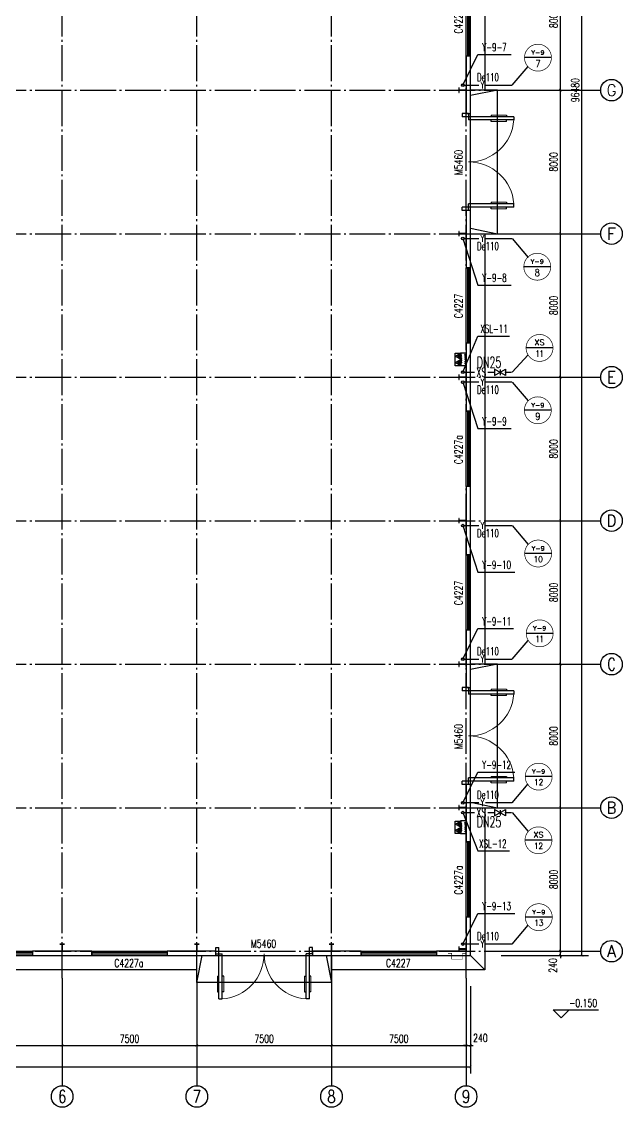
# Model space of a CAD drawing. Header units: millimetres. Extents: x 418304 to 847498, y 48187 to 111456.
# Drawn here: x 421322.1 to 421355.5, y 54460.4 to 54521 of the extents above; entities that cross this region are included whole.
import ezdxf
from ezdxf.enums import TextEntityAlignment as Align

# ---------------------------------------------------------------- set-up
doc = ezdxf.new("R2010")
doc.units = ezdxf.units.MM
doc.header["$LTSCALE"] = 1000
doc.linetypes.add('DOTE', pattern=[2.42, 2, -0.2, 0.02, -0.2])
for name, color, linetype in [('AXIS', 3, 'Continuous'), ('AXIS_TEXT', 7, 'Continuous'), ('COLUMN', 2, 'Continuous'), ('DIM_ELEV', 3, 'Continuous'), ('DIM_消防', 3, 'Continuous'), ('DIM_雨水', 3, 'Continuous'), ('DOTE', 8, 'DOTE'), ('EQUIP_消防', 7, 'Continuous'), ('PIPE-消防', 1, 'Continuous'), ('PIPE-雨水', 4, 'Continuous'), ('PUB_TEXT', 7, 'Continuous'), ('TEXT_消防', 7, 'Continuous'), ('TEXT_雨水', 7, 'Continuous'), ('TWT_TEXT', 7, 'Continuous'), ('VALVE_消防', 7, 'Continuous'), ('VPIPE-消防', 1, 'Continuous'), ('VPIPE-雨水', 4, 'Continuous'), ('WALL-PARAPET', 6, 'Continuous'), ('WINDOW', 4, 'Continuous'), ('WINDOW_TEXT', 7, 'Continuous')]:
    doc.layers.add(name, color=color, linetype=linetype)
doc.styles.add('_TCH_AXIS', font='COMPLEX', dxfattribs={"bigfont": 'GBCBIG'})
doc.styles.add('_TCH_DIM', font='SIMPLEX', dxfattribs={"bigfont": 'GBCBIG'})
doc.styles.add('_TCH_DIM_T3', font='SIMPLEX', dxfattribs={"width": 0.705882, "bigfont": 'GBCBIG'})
doc.styles.add('_TCH_WINDOW', font='SIMPLEX', dxfattribs={"height": 3.5, "bigfont": 'GBCBIG'})
doc.styles.add('_TWT_CIRCLE', font='COMPLEX', dxfattribs={"width": 1.1, "height": 3, "bigfont": 'HZTXT'})
doc.styles.add('_TWT_PIPEDN', font='SIMPLEX', dxfattribs={"width": 0.8, "height": 3, "bigfont": 'HZTXT'})
doc.styles.add('_TWT_PIPETEXT', font='SIMPLEX', dxfattribs={"width": 0.8, "height": 3.5, "bigfont": 'HZTXT'})
doc.styles.add('_TWT_SERIAL', font='COMPLEX', dxfattribs={"width": 0.8, "height": 3, "bigfont": 'HZTXT'})
doc.styles.add('COMPLEX', font='COMPLEX')
doc.dimstyles.new('_TCH_ARCH&&150', dxfattribs={"dimtxt": 446.25, "dimasz": 150, "dimexe": 375, "dimexo": 450, "dimgap": 150, "dimtad": 1, "dimdec": 0, "dimzin": 0, "dimdsep": 46, "dimtxsty": '_TCH_DIM_T3', "dimblk": 'ARCHTICK', "dimcen": 0.09, "dimclrt": 7, "dimazin": 2, "dimtfac": 1, "dimtdec": 0, "dimtix": 1, "dimtmove": 2, "dimatfit": 3, "dimfxl": 0, "dimtolj": 1, "dimtzin": 0, "dimarcsym": 0})

# ---------------------------------------------------------------- blocks, each defined once
blk = doc.blocks.new('A$C797E1D2B')
at = {"layer": 'COLUMN'}
h = blk.add_hatch(color=256, dxfattribs=at)
h.paths.add_polyline_path([(125, 400), (250, 400), (250, 388), (130, 388), (130, 200), (125, 200)])
h.paths.add_polyline_path([(0, 400), (125, 400), (125, 200), (120, 200), (120, 388), (0, 388)])
h.paths.add_polyline_path([(0, 12), (120, 12), (120, 200), (125, 200), (125, 0), (0, 0)])
h.paths.add_polyline_path([(125, 200), (130, 200), (130, 12), (250, 12), (250, 0), (125, 0)])
blk.add_lwpolyline([(250, 0), (250, 12), (130, 12), (130, 388), (250, 388), (250, 400), (0, 400), (0, 388), (120, 388), (120, 12), (0, 12), (0, 0)], close=True, dxfattribs=at)
blk = doc.blocks.new('消防软管卷盘')
blk.add_lwpolyline([(4963954, 151899), (4963954, 150312), (4964641, 150312), (4964641, 151899)], close=True)
for points, const_width in [([(4964134, 151704), (4964482, 151704)], 1), ([(4964134, 151566), (4964482, 151566)], 1), ([(4964134, 151428), (4964482, 151428)], 1), ([(4964134, 151290), (4964482, 151290)], 1), ([(4964134, 151152), (4964482, 151152)], 1), ([(4964134, 151014), (4964482, 151014)], 0.1), ([(4964134, 150876), (4964482, 150876)], 1), ([(4964134, 150738), (4964482, 150738)], 1), ([(4964150, 150600), (4964499, 150600)], 1), ([(4964150, 150462), (4964499, 150462)], 1)]:
    blk.add_lwpolyline(points, dxfattribs=dict(const_width=const_width))
for centre, start, end in [((4964134, 151636), 90, 270), ((4964134, 151360), 90, 270), ((4964134, 151084), 90, 270), ((4964482, 151498), 270, 90), ((4964482, 151222), 270, 90), ((4964482, 150946), 270, 90), ((4964134, 150808), 90, 270), ((4964150, 150532), 90, 270), ((4964499, 150670), 270, 90)]:
    blk.add_arc(centre, 69, start, end)
blk = doc.blocks.new('$TwtSys$00000546')
h = blk.add_hatch()
h.set_pattern_fill('ANSI31', color=256, scale=200, style=0)
h.set_pattern_definition([(45, (-38543.802, -6670.83), (-17.67767, 17.67767), [])])
h.paths.add_polyline_path([(-65, 174), (65, 174), (65, 44), (-65, 44)])
for points in [[(0, 344), (-198, 0), (198, 0)], [(-65, 174), (65, 174), (65, 44), (-65, 44)]]:
    blk.add_lwpolyline(points, close=True)
blk = doc.blocks.new('92623')
blk.add_lwpolyline([(8910066, 83014), (8909273, 83014), (8909273, 82670), (8910066, 82670)], close=True)
at = {"xscale": -0.5, "yscale": 0.5, "zscale": 0.5, "rotation": 89.99999999998747}
blk.add_blockref('消防软管卷盘', (8985223, 2565334), dxfattribs=at)
at = {"layer": 'EQUIP_消防', "color": 8, "rotation": 180}
for p in [(8909471, 83014), (8909868, 83014)]:
    blk.add_blockref('$TwtSys$00000546', p, dxfattribs=at)
blk = doc.blocks.new('_AXISO')
blk.add_circle((0, 0), 0.5)
at = {"layer": 'AXIS_TEXT', "style": 'COMPLEX', "width": 1.041667}
blk.add_attdef('A', text='', height=0.56, dxfattribs=at).set_placement((-0.25, -0.28), (0.25, -0.28), align=Align.FIT)
blk = doc.blocks.new('_ArchTick')
at = {"color": 0, "linetype": 'ByBlock', "const_width": 0.15}
blk.add_lwpolyline([(-0.5, -0.5), (0.5, 0.5)], dxfattribs=at)
blk = doc.blocks.new('*D351')
at = {"layer": 'AXIS', "color": 0, "lineweight": -2}
for p, q in [((561863, 151345), (566738, 151345)), ((566363, 54865), (566363, 151345)), ((561863, 54865), (566738, 54865))]:
    blk.add_line(p, q, dxfattribs=at)
at = {"layer": 'Defpoints', "color": 0}
for p in [(561413, 151345), (566363, 151345), (561413, 54865)]:
    blk.add_point(p, dxfattribs=at)
at = {"layer": 'AXIS', "color": 0, "lineweight": -2, "xscale": 150, "yscale": 150, "zscale": 150}
for p, rotation in [((566363, 151345), 90), ((566363, 54865), 270)]:
    blk.add_blockref('_ArchTick', p, dxfattribs=dict(at, rotation=rotation))
at = {"layer": 'AXIS', "color": 7, "insert": (565990, 103105), "char_height": 446.2, "attachment_point": 5, "rotation": 90, "style": '_TCH_DIM_T3'}
blk.add_mtext('\\A1;96480', dxfattribs=at)
blk = doc.blocks.new('*D352')
at = {"layer": 'AXIS', "color": 0, "lineweight": -2}
for p, q in [((561863, 55105), (565538, 55105)), ((565163, 55105), (565163, 55255)), ((565163, 54865), (565163, 55105)), ((561863, 54865), (565538, 54865)), ((565163, 54865), (565163, 54715))]:
    blk.add_line(p, q, dxfattribs=at)
at = {"layer": 'Defpoints', "color": 0}
for p in [(561413, 55105), (565163, 55105), (561413, 54865)]:
    blk.add_point(p, dxfattribs=at)
at = {"layer": 'AXIS', "color": 0, "lineweight": -2, "xscale": 150, "yscale": 150, "zscale": 150}
for p, rotation in [((565163, 55105), 270), ((565163, 54865), 90)]:
    blk.add_blockref('_ArchTick', p, dxfattribs=dict(at, rotation=rotation))
at = {"layer": 'AXIS', "color": 7, "insert": (564750, 54310), "char_height": 446.2, "attachment_point": 5, "rotation": 90, "style": '_TCH_DIM_T3'}
blk.add_mtext('\\A1;240', dxfattribs=at)
blk = doc.blocks.new('*D353')
at = {"layer": 'AXIS', "color": 0, "lineweight": -2}
for p, q in [((561863, 63105), (565538, 63105)), ((565163, 55105), (565163, 63105)), ((561863, 55105), (565538, 55105))]:
    blk.add_line(p, q, dxfattribs=at)
at = {"layer": 'Defpoints', "color": 0}
for p in [(561413, 63105), (565163, 63105), (561413, 55105)]:
    blk.add_point(p, dxfattribs=at)
at = {"layer": 'AXIS', "color": 0, "lineweight": -2, "xscale": 150, "yscale": 150, "zscale": 150}
for p, rotation in [((565163, 63105), 90), ((565163, 55105), 270)]:
    blk.add_blockref('_ArchTick', p, dxfattribs=dict(at, rotation=rotation))
at = {"layer": 'AXIS', "color": 7, "insert": (564790, 59105), "char_height": 446.2, "attachment_point": 5, "rotation": 90, "style": '_TCH_DIM_T3'}
blk.add_mtext('\\A1;8000', dxfattribs=at)
blk = doc.blocks.new('*D354')
at = {"layer": 'AXIS', "color": 0, "lineweight": -2}
for p, q in [((561863, 71105), (565538, 71105)), ((565163, 63105), (565163, 71105)), ((561863, 63105), (565538, 63105))]:
    blk.add_line(p, q, dxfattribs=at)
at = {"layer": 'Defpoints', "color": 0}
for p in [(561413, 71105), (565163, 71105), (561413, 63105)]:
    blk.add_point(p, dxfattribs=at)
at = {"layer": 'AXIS', "color": 0, "lineweight": -2, "xscale": 150, "yscale": 150, "zscale": 150}
for p, rotation in [((565163, 71105), 90), ((565163, 63105), 270)]:
    blk.add_blockref('_ArchTick', p, dxfattribs=dict(at, rotation=rotation))
at = {"layer": 'AXIS', "color": 7, "insert": (564790, 67105), "char_height": 446.2, "attachment_point": 5, "rotation": 90, "style": '_TCH_DIM_T3'}
blk.add_mtext('\\A1;8000', dxfattribs=at)
blk = doc.blocks.new('*D355')
at = {"layer": 'AXIS', "color": 0, "lineweight": -2}
for p, q in [((561863, 79105), (565538, 79105)), ((565163, 71105), (565163, 79105)), ((561863, 71105), (565538, 71105))]:
    blk.add_line(p, q, dxfattribs=at)
at = {"layer": 'Defpoints', "color": 0}
for p in [(561413, 79105), (565163, 79105), (561413, 71105)]:
    blk.add_point(p, dxfattribs=at)
at = {"layer": 'AXIS', "color": 0, "lineweight": -2, "xscale": 150, "yscale": 150, "zscale": 150}
for p, rotation in [((565163, 79105), 90), ((565163, 71105), 270)]:
    blk.add_blockref('_ArchTick', p, dxfattribs=dict(at, rotation=rotation))
at = {"layer": 'AXIS', "color": 7, "insert": (564790, 75105), "char_height": 446.2, "attachment_point": 5, "rotation": 90, "style": '_TCH_DIM_T3'}
blk.add_mtext('\\A1;8000', dxfattribs=at)
blk = doc.blocks.new('*D356')
at = {"layer": 'AXIS', "color": 0, "lineweight": -2}
for p, q in [((561863, 87105), (565538, 87105)), ((565163, 79105), (565163, 87105)), ((561863, 79105), (565538, 79105))]:
    blk.add_line(p, q, dxfattribs=at)
at = {"layer": 'Defpoints', "color": 0}
for p in [(561413, 87105), (565163, 87105), (561413, 79105)]:
    blk.add_point(p, dxfattribs=at)
at = {"layer": 'AXIS', "color": 0, "lineweight": -2, "xscale": 150, "yscale": 150, "zscale": 150}
for p, rotation in [((565163, 87105), 90), ((565163, 79105), 270)]:
    blk.add_blockref('_ArchTick', p, dxfattribs=dict(at, rotation=rotation))
at = {"layer": 'AXIS', "color": 7, "insert": (564790, 83105), "char_height": 446.2, "attachment_point": 5, "rotation": 90, "style": '_TCH_DIM_T3'}
blk.add_mtext('\\A1;8000', dxfattribs=at)
blk = doc.blocks.new('*D357')
at = {"layer": 'AXIS', "color": 0, "lineweight": -2}
for p, q in [((561863, 95105), (565538, 95105)), ((565163, 87105), (565163, 95105)), ((561863, 87105), (565538, 87105))]:
    blk.add_line(p, q, dxfattribs=at)
at = {"layer": 'Defpoints', "color": 0}
for p in [(561413, 95105), (565163, 95105), (561413, 87105)]:
    blk.add_point(p, dxfattribs=at)
at = {"layer": 'AXIS', "color": 0, "lineweight": -2, "xscale": 150, "yscale": 150, "zscale": 150}
for p, rotation in [((565163, 95105), 90), ((565163, 87105), 270)]:
    blk.add_blockref('_ArchTick', p, dxfattribs=dict(at, rotation=rotation))
at = {"layer": 'AXIS', "color": 7, "insert": (564790, 91105), "char_height": 446.2, "attachment_point": 5, "rotation": 90, "style": '_TCH_DIM_T3'}
blk.add_mtext('\\A1;8000', dxfattribs=at)
blk = doc.blocks.new('*D358')
at = {"layer": 'AXIS', "color": 0, "lineweight": -2}
for p, q in [((561863, 103105), (565538, 103105)), ((565163, 95105), (565163, 103105)), ((561863, 95105), (565538, 95105))]:
    blk.add_line(p, q, dxfattribs=at)
at = {"layer": 'Defpoints', "color": 0}
for p in [(561413, 103105), (565163, 103105), (561413, 95105)]:
    blk.add_point(p, dxfattribs=at)
at = {"layer": 'AXIS', "color": 0, "lineweight": -2, "xscale": 150, "yscale": 150, "zscale": 150}
for p, rotation in [((565163, 103105), 90), ((565163, 95105), 270)]:
    blk.add_blockref('_ArchTick', p, dxfattribs=dict(at, rotation=rotation))
at = {"layer": 'AXIS', "color": 7, "insert": (564790, 99105), "char_height": 446.2, "attachment_point": 5, "rotation": 90, "style": '_TCH_DIM_T3'}
blk.add_mtext('\\A1;8000', dxfattribs=at)
blk = doc.blocks.new('*D359')
at = {"layer": 'AXIS', "color": 0, "lineweight": -2}
for p, q in [((561863, 111105), (565538, 111105)), ((565163, 103105), (565163, 111105)), ((561863, 103105), (565538, 103105))]:
    blk.add_line(p, q, dxfattribs=at)
at = {"layer": 'Defpoints', "color": 0}
for p in [(561413, 111105), (565163, 111105), (561413, 103105)]:
    blk.add_point(p, dxfattribs=at)
at = {"layer": 'AXIS', "color": 0, "lineweight": -2, "xscale": 150, "yscale": 150, "zscale": 150}
for p, rotation in [((565163, 111105), 90), ((565163, 103105), 270)]:
    blk.add_blockref('_ArchTick', p, dxfattribs=dict(at, rotation=rotation))
at = {"layer": 'AXIS', "color": 7, "insert": (564790, 107105), "char_height": 446.2, "attachment_point": 5, "rotation": 90, "style": '_TCH_DIM_T3'}
blk.add_mtext('\\A1;8000', dxfattribs=at)
blk = doc.blocks.new('$DorLib2D$00000011')
for p, q in [((-0.467, 0.471), (-0.467, -0.062)), ((-0.467, 0.471), (-0.433, 0.471)), ((-0.433, 0.471), (-0.433, 0.004)), ((0.433, 0.471), (0.433, 0.004)), ((0.467, 0.471), (0.433, 0.471)), ((0.467, 0.471), (0.467, -0.062)), ((-0.483, 0.396), (-0.467, 0.396)), ((-0.417, 0.396), (-0.433, 0.396)), ((0.417, 0.396), (0.433, 0.396)), ((0.483, 0.396), (0.467, 0.396)), ((-0.483, 0.235), (-0.467, 0.235)), ((-0.417, 0.235), (-0.433, 0.235)), ((0.417, 0.235), (0.433, 0.235)), ((0.483, 0.235), (0.467, 0.235)), ((-0.5, 0.004), (-0.433, 0.004)), ((-0.5, 0.004), (-0.5, -0.062)), ((0.5, 0.004), (0.433, 0.004)), ((0.5, 0.004), (0.5, -0.062)), ((-0.5, -0.062), (-0.467, -0.062)), ((0.5, -0.062), (0.467, -0.062))]:
    blk.add_line(p, q)
at = {"lineweight": 13}
for p, q in [((-0.483, 0.396), (-0.483, 0.235)), ((-0.417, 0.396), (-0.417, 0.235)), ((0.417, 0.396), (0.417, 0.235)), ((0.483, 0.396), (0.483, 0.235))]:
    blk.add_line(p, q, dxfattribs=at)
for centre, start, end in [((-0.467, 0.004), 0, 85.904), ((0.467, 0.004), 94.096, 180)]:
    blk.add_arc(centre, 0.467, start, end, dxfattribs=at)
blk = doc.blocks.new('$TCHSYS$WIN2D')
for p, q in [((-0.5, 0.5), (0.5, 0.5)), ((-0.5, 0.5), (-0.5, -0.5)), ((0.5, 0.5), (0.5, -0.5)), ((0.5, 0.167), (-0.5, 0.167)), ((0.5, -0.167), (-0.5, -0.167)), ((-0.5, -0.5), (0.5, -0.5))]:
    blk.add_line(p, q)
blk = doc.blocks.new('*D366')
at = {"layer": 'AXIS', "color": 0, "lineweight": -2}
for p, q in [((499673, 53155), (499673, 48280)), ((560153, 53155), (560153, 48280)), ((499673, 48655), (560153, 48655))]:
    blk.add_line(p, q, dxfattribs=at)
at = {"layer": 'Defpoints', "color": 0}
for p in [(499673, 53605), (560153, 53605), (560153, 48655)]:
    blk.add_point(p, dxfattribs=at)
at = {"layer": 'AXIS', "color": 0, "lineweight": -2, "xscale": 150, "yscale": 150, "zscale": 150, "rotation": 180}
blk.add_blockref('_ArchTick', (499673, 48655), dxfattribs=at)
at = {"layer": 'AXIS', "color": 0, "lineweight": -2, "xscale": 150, "yscale": 150, "zscale": 150}
blk.add_blockref('_ArchTick', (560153, 48655), dxfattribs=at)
at = {"layer": 'AXIS', "color": 7, "insert": (529913, 49028), "char_height": 446.2, "attachment_point": 5, "style": '_TCH_DIM_T3'}
blk.add_mtext('\\A1;60480', dxfattribs=at)
blk = doc.blocks.new('*D372')
at = {"layer": 'AXIS', "color": 0, "lineweight": -2}
for p, q in [((529913, 53155), (529913, 49480)), ((537413, 53155), (537413, 49480)), ((529913, 49855), (537413, 49855))]:
    blk.add_line(p, q, dxfattribs=at)
at = {"layer": 'Defpoints', "color": 0}
for p in [(529913, 53605), (537413, 53605), (537413, 49855)]:
    blk.add_point(p, dxfattribs=at)
at = {"layer": 'AXIS', "color": 0, "lineweight": -2, "xscale": 150, "yscale": 150, "zscale": 150, "rotation": 180}
blk.add_blockref('_ArchTick', (529913, 49855), dxfattribs=at)
at = {"layer": 'AXIS', "color": 0, "lineweight": -2, "xscale": 150, "yscale": 150, "zscale": 150}
blk.add_blockref('_ArchTick', (537413, 49855), dxfattribs=at)
at = {"layer": 'AXIS', "color": 7, "insert": (533663, 50228), "char_height": 446.2, "attachment_point": 5, "style": '_TCH_DIM_T3'}
blk.add_mtext('\\A1;7500', dxfattribs=at)
blk = doc.blocks.new('*D373')
at = {"layer": 'AXIS', "color": 0, "lineweight": -2}
for p, q in [((537413, 53155), (537413, 49480)), ((544913, 53155), (544913, 49480)), ((537413, 49855), (544913, 49855))]:
    blk.add_line(p, q, dxfattribs=at)
at = {"layer": 'Defpoints', "color": 0}
for p in [(537413, 53605), (544913, 53605), (544913, 49855)]:
    blk.add_point(p, dxfattribs=at)
at = {"layer": 'AXIS', "color": 0, "lineweight": -2, "xscale": 150, "yscale": 150, "zscale": 150, "rotation": 180}
blk.add_blockref('_ArchTick', (537413, 49855), dxfattribs=at)
at = {"layer": 'AXIS', "color": 0, "lineweight": -2, "xscale": 150, "yscale": 150, "zscale": 150}
blk.add_blockref('_ArchTick', (544913, 49855), dxfattribs=at)
at = {"layer": 'AXIS', "color": 7, "insert": (541163, 50228), "char_height": 446.2, "attachment_point": 5, "style": '_TCH_DIM_T3'}
blk.add_mtext('\\A1;7500', dxfattribs=at)
blk = doc.blocks.new('*D374')
at = {"layer": 'AXIS', "color": 0, "lineweight": -2}
for p, q in [((544913, 53155), (544913, 49480)), ((552413, 53155), (552413, 49480)), ((544913, 49855), (552413, 49855))]:
    blk.add_line(p, q, dxfattribs=at)
at = {"layer": 'Defpoints', "color": 0}
for p in [(544913, 53605), (552413, 53605), (552413, 49855)]:
    blk.add_point(p, dxfattribs=at)
at = {"layer": 'AXIS', "color": 0, "lineweight": -2, "xscale": 150, "yscale": 150, "zscale": 150, "rotation": 180}
blk.add_blockref('_ArchTick', (544913, 49855), dxfattribs=at)
at = {"layer": 'AXIS', "color": 0, "lineweight": -2, "xscale": 150, "yscale": 150, "zscale": 150}
blk.add_blockref('_ArchTick', (552413, 49855), dxfattribs=at)
at = {"layer": 'AXIS', "color": 7, "insert": (548663, 50228), "char_height": 446.2, "attachment_point": 5, "style": '_TCH_DIM_T3'}
blk.add_mtext('\\A1;7500', dxfattribs=at)
blk = doc.blocks.new('*D375')
at = {"layer": 'AXIS', "color": 0, "lineweight": -2}
for p, q in [((552413, 53155), (552413, 49480)), ((559913, 53155), (559913, 49480)), ((552413, 49855), (559913, 49855))]:
    blk.add_line(p, q, dxfattribs=at)
at = {"layer": 'Defpoints', "color": 0}
for p in [(552413, 53605), (559913, 53605), (559913, 49855)]:
    blk.add_point(p, dxfattribs=at)
at = {"layer": 'AXIS', "color": 0, "lineweight": -2, "xscale": 150, "yscale": 150, "zscale": 150, "rotation": 180}
blk.add_blockref('_ArchTick', (552413, 49855), dxfattribs=at)
at = {"layer": 'AXIS', "color": 0, "lineweight": -2, "xscale": 150, "yscale": 150, "zscale": 150}
blk.add_blockref('_ArchTick', (559913, 49855), dxfattribs=at)
at = {"layer": 'AXIS', "color": 7, "insert": (556163, 50228), "char_height": 446.2, "attachment_point": 5, "style": '_TCH_DIM_T3'}
blk.add_mtext('\\A1;7500', dxfattribs=at)
blk = doc.blocks.new('*D376')
at = {"layer": 'AXIS', "color": 0, "lineweight": -2}
for p, q in [((559913, 53155), (559913, 49480)), ((560153, 53155), (560153, 49480)), ((559913, 49855), (559763, 49855)), ((559913, 49855), (560153, 49855)), ((560153, 49855), (560303, 49855))]:
    blk.add_line(p, q, dxfattribs=at)
at = {"layer": 'Defpoints', "color": 0}
for p in [(559913, 53605), (560153, 53605), (560153, 49855)]:
    blk.add_point(p, dxfattribs=at)
at = {"layer": 'AXIS', "color": 0, "lineweight": -2, "xscale": 150, "yscale": 150, "zscale": 150}
blk.add_blockref('_ArchTick', (559913, 49855), dxfattribs=at)
at = {"layer": 'AXIS', "color": 0, "lineweight": -2, "xscale": 150, "yscale": 150, "zscale": 150, "rotation": 180}
blk.add_blockref('_ArchTick', (560153, 49855), dxfattribs=at)
at = {"layer": 'AXIS', "color": 7, "insert": (560708, 50268), "char_height": 446.2, "attachment_point": 5, "style": '_TCH_DIM_T3'}
blk.add_mtext('\\A1;240', dxfattribs=at)
blk = doc.blocks.new('$VALVE$00000296')
for points in [[(-125, 72), (-125, -72), (125, 72), (125, -72), (-125, 72)], [(0, 60), (0, -64)]]:
    blk.add_lwpolyline(points)
for p in [(-125, 0), (125, 0)]:
    blk.add_point(p)
blk = doc.blocks.new('213255')
at = {"color": 8, "ltscale": 0.5}
for p, q in [((561652.9, 103105.3), (560152.9, 102805.3)), ((560152.9, 95405.3), (561652.9, 95105.3)), ((561652.9, 71105.3), (560152.9, 70805.3)), ((560152.9, 63405.3), (561652.9, 63105.3)), ((544912.9, 53365.3), (545212.9, 54865.3)), ((552112.9, 54865.3), (552412.9, 53365.3)), ((560952.9, 54065.3), (560152.9, 54865.3))]:
    blk.add_line(p, q, dxfattribs=at)
for points in [[(560952.9, 135105.3), (560952.9, 103105.3)], [(560152.9, 95105.3), (561652.9, 95105.3), (561652.9, 103105.3), (560152.9, 103105.3)], [(560952.9, 95105.3), (560952.9, 71105.3)], [(560152.9, 63105.3), (561652.9, 63105.3), (561652.9, 71105.3), (560152.9, 71105.3)], [(560952.9, 63105.3), (560952.9, 54065.3), (552412.9, 54065.3)], [(552412.9, 54865.3), (552412.9, 53365.3), (544912.9, 53365.3), (544912.9, 54865.3)], [(544912.9, 54065.3), (514912.9, 54065.3)]]:
    blk.add_lwpolyline(points, dxfattribs=at)
at = {"color": 8, "const_width": 30}
blk.add_lwpolyline([(559912.9, 54985.3), (559712.9, 54985.3), (559712.9, 54665.3), (559112.9, 54665.3), (559112.9, 54985.3), (558912.9, 54985.3)], dxfattribs=at)
at = {"layer": 'AXIS'}
for p, q in [((561412.9, 103105.3), (567412.9, 103105.3)), ((561412.9, 95105.3), (567412.9, 95105.3)), ((561412.9, 87105.3), (567412.9, 87105.3)), ((561412.9, 79105.3), (567412.9, 79105.3)), ((561412.9, 71105.3), (567412.9, 71105.3)), ((561412.9, 63105.3), (567412.9, 63105.3)), ((561412.9, 55105.3), (567412.9, 55105.3)), ((537412.9, 53605.3), (537412.9, 47605.3)), ((544912.9, 53605.3), (544912.9, 47605.3)), ((552412.9, 53605.3), (552412.9, 47605.3)), ((559912.9, 53605.3), (559912.9, 47605.3))]:
    blk.add_line(p, q, dxfattribs=at)
at = {"layer": 'DIM_ELEV'}
for p, q in [((565211.9, 51385.8), (564761.9, 51835.8)), ((564761.9, 51835.8), (567281.9, 51835.8)), ((565211.9, 51385.8), (565661.9, 51835.8))]:
    blk.add_line(p, q, dxfattribs=at)
at = {"layer": 'DIM_消防'}
for p, q in [((564665.1, 104917.7), (563165.1, 104917.7)), ((562469.9, 103380.1), (563361.4, 104428.5)), ((562469.9, 94830.1), (563361.4, 93781.7)), ((564626.8, 93262.1), (563126.8, 93262.1)), ((559729.6, 87380.5), (560567.5, 89398.2, 3000)), ((560567.5, 89398.2, 3000), (562326.6, 89398.2, 3000)), ((564754, 88736.4), (563254, 88736.4)), ((562469.9, 87380.5), (563361.4, 88345.2)), ((562469.9, 86830.1), (563361.4, 85781.7)), ((564658.8, 85260.6), (563158.8, 85260.6)), ((562469.9, 78830.1), (563361.4, 77781.7)), ((564675.6, 77275.5), (563175.6, 77275.5)), ((564763.7, 72824.8), (563263.7, 72824.8)), ((562469.9, 71380.1), (563361.4, 72428.5)), ((564705.8, 64838.5), (563205.8, 64838.5)), ((562469.9, 63380.1), (563361.4, 64428.5)), ((559729.6, 62830.5), (560567.5, 60695.8, 3000)), ((562469.9, 62830.5), (563361.4, 61782.1)), ((564694, 61289), (563194, 61289)), ((560567.5, 60695.8, 3000), (562326.6, 60695.8, 3000)), ((564711.5, 57001.6), (563211.5, 57001.6)), ((562469.9, 55505.1), (563361.4, 56553.5))]:
    blk.add_line(p, q, dxfattribs=at)
at = {"layer": 'DIM_消防', "const_width": 37.5}
for points in [[(564665.1, 104917.7, 1), (563165.1, 104917.7, 1)], [(564626.8, 93262.1, 1), (563126.8, 93262.1, 1)], [(564754, 88736.4, 1), (563254, 88736.4, 1)], [(564658.8, 85260.6, 1), (563158.8, 85260.6, 1)], [(564675.6, 77275.5, 1), (563175.6, 77275.5, 1)], [(564763.7, 72824.8, 1), (563263.7, 72824.8, 1)], [(564705.8, 64838.5, 1), (563205.8, 64838.5, 1)], [(564694, 61289, 1), (563194, 61289, 1)], [(564711.5, 57001.6, 1), (563211.5, 57001.6, 1)]]:
    blk.add_lwpolyline(points, format="xyb", close=True, dxfattribs=at)
at = {"layer": 'DIM_雨水'}
for p, q in [((559729.6, 103380.1), (560563.6, 105091.9)), ((560563.6, 105091.9), (562416.3, 105091.9)), ((559729.6, 94830.1), (560563.6, 92240.9)), ((560563.6, 92240.9), (562416.3, 92240.9)), ((559729.6, 86830.1), (560563.6, 84240.9)), ((560563.6, 84240.9), (562416.3, 84240.9)), ((559729.6, 78830.1), (560563.6, 76240.9)), ((560563.6, 76240.9), (562619.2, 76240.9)), ((559729.6, 71380.1), (560563.6, 73091.9)), ((560563.6, 73091.9), (562551.3, 73091.9)), ((559729.6, 63380.1), (560563.6, 65091.9)), ((560563.6, 65091.9), (562619.2, 65091.9)), ((559729.6, 55505.1), (560563.6, 57216.9)), ((560563.6, 57216.9), (562619.2, 57216.9))]:
    blk.add_line(p, q, dxfattribs=at)
at = {"layer": 'DOTE'}
for p, q in [((537412.9, 53605.3), (537412.9, 152605.3)), ((544912.9, 53605.3), (544912.9, 152605.3)), ((552412.9, 53605.3), (552412.9, 152605.3)), ((559912.9, 53605.3), (559912.9, 152605.3)), ((498412.9, 103105.3), (561412.9, 103105.3)), ((498412.9, 95105.3), (561412.9, 95105.3)), ((498412.9, 87105.3), (561412.9, 87105.3)), ((498412.9, 79105.3), (561412.9, 79105.3)), ((498412.9, 71105.3), (561412.9, 71105.3)), ((498412.9, 63105.3), (561412.9, 63105.3)), ((498412.9, 55105.3), (561412.9, 55105.3))]:
    blk.add_line(p, q, dxfattribs=at)
at = {"layer": 'PIPE-消防', "linetype": 'Continuous', "const_width": 70}
for points in [[(559829.6, 87380.5), (560388.6, 87380.5)], [(561106.7, 87380.5), (561501.5, 87380.5)], [(562101.5, 87380.5), (562453.2, 87380.5)], [(559829.6, 62830.5), (560388.6, 62830.5)], [(561106.7, 62830.5), (561501.5, 62830.5)], [(562101.5, 62830.5), (562453.2, 62830.5)]]:
    blk.add_lwpolyline(points, dxfattribs=at)
at = {"layer": 'PIPE-雨水', "linetype": 'Continuous', "ltscale": 0.75, "const_width": 75}
for points in [[(559829.6, 103380.1), (560623.2, 103380.1)], [(560990.3, 103380.1), (562469.9, 103380.1)], [(559829.6, 94830.1), (560623.2, 94830.1)], [(560990.3, 94830.1), (562469.9, 94830.1)], [(559829.6, 86830.1), (560623.2, 86830.1)], [(560990.3, 86830.1), (562469.9, 86830.1)], [(559829.6, 78830.1), (560623.2, 78830.1)], [(560990.3, 78830.1), (562469.9, 78830.1)], [(559829.6, 71380.1), (560623.2, 71380.1)], [(560990.3, 71380.1), (562469.9, 71380.1)], [(559829.6, 63380.1), (560623.2, 63380.1)], [(560990.3, 63380.1), (562469.9, 63380.1)], [(559829.6, 55505.1), (560623.2, 55505.1)], [(560990.3, 55505.1), (562469.9, 55505.1)]]:
    blk.add_lwpolyline(points, dxfattribs=at)
at = {"layer": 'VPIPE-消防', "linetype": 'Continuous'}
for centre in [(559729.6, 87380.5), (559729.6, 62830.5)]:
    blk.add_circle(centre, 75, dxfattribs=at)
at = {"layer": 'VPIPE-雨水', "linetype": 'Continuous'}
for centre in [(559729.6, 103380.1), (559729.6, 94830.1), (559729.6, 86830.1), (559729.6, 78830.1), (559729.6, 71380.1), (559729.6, 63380.1), (559729.6, 55505.1)]:
    blk.add_circle(centre, 75, dxfattribs=at)
at = {"layer": 'WALL-PARAPET'}
for p, q in [((560152.9, 105005.3), (559912.9, 105005.3)), ((559912.9, 105005.3), (559912.9, 101805.3)), ((560152.9, 101805.3), (560152.9, 105005.3)), ((559912.9, 101805.3), (560152.9, 101805.3)), ((560152.9, 96405.3), (559912.9, 96405.3)), ((559912.9, 96405.3), (559912.9, 93205.3)), ((560152.9, 93205.3), (560152.9, 96405.3)), ((559912.9, 93205.3), (560152.9, 93205.3)), ((560152.9, 89005.3), (559912.9, 89005.3)), ((559912.9, 89005.3), (559912.9, 85205.3)), ((560152.9, 85205.3), (560152.9, 89005.3)), ((559912.9, 85205.3), (560152.9, 85205.3)), ((560152.9, 81005.3), (559912.9, 81005.3)), ((559912.9, 81005.3), (559912.9, 77205.3)), ((560152.9, 77205.3), (560152.9, 81005.3)), ((559912.9, 77205.3), (560152.9, 77205.3)), ((560152.9, 73005.3), (559912.9, 73005.3)), ((559912.9, 73005.3), (559912.9, 69805.3)), ((560152.9, 69805.3), (560152.9, 73005.3)), ((559912.9, 69805.3), (560152.9, 69805.3)), ((560152.9, 64405.3), (559912.9, 64405.3)), ((559912.9, 64405.3), (559912.9, 61205.3)), ((560152.9, 61205.3), (560152.9, 64405.3)), ((559912.9, 61205.3), (560152.9, 61205.3)), ((560152.9, 57005.3), (559912.9, 57005.3)), ((559912.9, 57005.3), (559912.9, 55105.3)), ((560152.9, 54865.3), (560152.9, 57005.3)), ((539062.9, 55105.3), (535762.9, 55105.3)), ((535762.9, 55105.3), (535762.9, 54865.3)), ((539062.9, 54865.3), (539062.9, 55105.3)), ((545962.9, 55105.3), (543262.9, 55105.3)), ((543262.9, 55105.3), (543262.9, 54865.3)), ((545962.9, 54865.3), (545962.9, 55105.3)), ((554062.9, 55105.3), (551362.9, 55105.3)), ((551362.9, 55105.3), (551362.9, 54865.3)), ((554062.9, 54865.3), (554062.9, 55105.3)), ((559912.9, 55105.3), (558262.9, 55105.3)), ((558262.9, 55105.3), (558262.9, 54865.3)), ((535762.9, 54865.3), (539062.9, 54865.3)), ((543262.9, 54865.3), (545962.9, 54865.3)), ((551362.9, 54865.3), (554062.9, 54865.3)), ((558262.9, 54865.3), (560152.9, 54865.3))]:
    blk.add_line(p, q, dxfattribs=at)
at = {"layer": 'WINDOW'}
for p, q in [((560152.9, 96405.3), (560152.9, 101805.3)), ((560152.9, 64405.3), (560152.9, 69805.3)), ((545962.9, 54865.3), (551362.9, 54865.3))]:
    blk.add_line(p, q, dxfattribs=at)
for p, rotation in [((559512.9, 103230.3), 270), ((559512.9, 95230.3), 270), ((559512.9, 87230.3), 270), ((559512.9, 79230.3), 270), ((559512.9, 71230.3), 270), ((559512.9, 63230.3), 270), ((537537.9, 55505.3), 180), ((545037.9, 55505.3), 180), ((552537.9, 55505.3), 180), ((559512.9, 55355.3), 270)]:
    blk.add_blockref('A$C797E1D2B', p, dxfattribs=dict(rotation=rotation))
at = {"xscale": -0.882, "yscale": 0.882, "zscale": 0.882, "rotation": 270}
for p in [(486391.9, -7770231.6), (486391.9, -7796314)]:
    blk.add_blockref('92623', p, dxfattribs=at)
at = {"layer": 'AXIS'}
ref = blk.add_blockref('_AXISO', (568012.9, 103105.3), dxfattribs=dict(at, xscale=1200, yscale=1200, zscale=1200))
ref.add_attrib('A', 'G', dxfattribs={"layer": 'AXIS_TEXT', "height": 637.8, "style": '_TCH_AXIS'}).set_placement((567739.6, 102786.4), (568286.2, 102786.4), align=Align.FIT)
ref = blk.add_blockref('_AXISO', (568012.9, 95105.3), dxfattribs=dict(at, xscale=1200, yscale=1200, zscale=1200))
ref.add_attrib('A', 'F', dxfattribs={"layer": 'AXIS_TEXT', "height": 668.2, "style": '_TCH_AXIS'}).set_placement((567758.4, 94771.2), (568267.4, 94771.2), align=Align.FIT)
ref = blk.add_blockref('_AXISO', (568012.9, 87105.3), dxfattribs=dict(at, xscale=1200, yscale=1200, zscale=1200))
ref.add_attrib('A', 'E', dxfattribs={"layer": 'AXIS_TEXT', "height": 668.2, "style": '_TCH_AXIS'}).set_placement((567758.4, 86771.2), (568267.4, 86771.2), align=Align.FIT)
ref = blk.add_blockref('_AXISO', (568012.9, 79105.3), dxfattribs=dict(at, xscale=1200, yscale=1200, zscale=1200))
ref.add_attrib('A', 'D', dxfattribs={"layer": 'AXIS_TEXT', "height": 652.9, "style": '_TCH_AXIS'}).set_placement((567748.6, 78778.9), (568277.2, 78778.9), align=Align.FIT)
ref = blk.add_blockref('_AXISO', (568012.9, 71105.3), dxfattribs=dict(at, xscale=1200, yscale=1200, zscale=1200))
ref.add_attrib('A', 'C', dxfattribs={"layer": 'AXIS_TEXT', "height": 683.5, "style": '_TCH_AXIS'}).set_placement((567768.8, 70763.5), (568257, 70763.5), align=Align.FIT)
ref = blk.add_blockref('_AXISO', (568012.9, 63105.3), dxfattribs=dict(at, xscale=1200, yscale=1200, zscale=1200))
ref.add_attrib('A', 'B', dxfattribs={"layer": 'AXIS_TEXT', "height": 652.9, "style": '_TCH_AXIS'}).set_placement((567748.6, 62778.9), (568277.2, 62778.9), align=Align.FIT)
ref = blk.add_blockref('_AXISO', (568012.9, 55105.3), dxfattribs=dict(at, xscale=1200, yscale=1200, zscale=1200))
ref.add_attrib('A', 'A', dxfattribs={"layer": 'AXIS_TEXT', "height": 668.2, "style": '_TCH_AXIS', "width": 0.888889}).set_placement((567758.4, 54771.2), (568267.4, 54771.2), align=Align.FIT)
ref = blk.add_blockref('_AXISO', (537412.9, 47005.3), dxfattribs=dict(at, xscale=1200, yscale=1200, zscale=1200))
ref.add_attrib('A', '6', dxfattribs={"layer": 'AXIS_TEXT', "height": 698.9, "style": '_TCH_AXIS'}).set_placement((537179.9, 46655.8), (537645.9, 46655.8), align=Align.FIT)
ref = blk.add_blockref('_AXISO', (544912.9, 47005.3), dxfattribs=dict(at, xscale=1200, yscale=1200, zscale=1200))
ref.add_attrib('A', '7', dxfattribs={"layer": 'AXIS_TEXT', "height": 698.9, "style": '_TCH_AXIS'}).set_placement((544679.9, 46655.8), (545145.9, 46655.8), align=Align.FIT)
ref = blk.add_blockref('_AXISO', (552412.9, 47005.3), dxfattribs=dict(at, xscale=1200, yscale=1200, zscale=1200))
ref.add_attrib('A', '8', dxfattribs={"layer": 'AXIS_TEXT', "height": 698.9, "style": '_TCH_AXIS'}).set_placement((552179.9, 46655.8), (552645.9, 46655.8), align=Align.FIT)
ref = blk.add_blockref('_AXISO', (559912.9, 47005.3), dxfattribs=dict(at, xscale=1200, yscale=1200, zscale=1200))
ref.add_attrib('A', '9', dxfattribs={"layer": 'AXIS_TEXT', "height": 698.9, "style": '_TCH_AXIS'}).set_placement((559679.9, 46655.8), (560145.9, 46655.8), align=Align.FIT)
at = {"layer": 'VALVE_消防', "xscale": -2.4, "yscale": 2.4, "zscale": 2.4}
for p in [(561801.5, 87380.5), (561801.5, 62830.5)]:
    blk.add_blockref('$VALVE$00000296', p, dxfattribs=at)
at = {"layer": 'WINDOW'}
ref = blk.add_blockref('$TCHSYS$WIN2D', (560032.9, 107105.3), dxfattribs=dict(at, xscale=4200, yscale=-240, zscale=4200, rotation=90))
ref.add_attrib('A', 'C4227a', (559716.2, 106257.8), dxfattribs={"layer": 'WINDOW_TEXT', "height": 446.25, "rotation": 90, "style": '_TCH_WINDOW', "width": 0.705882})
ref = blk.add_blockref('$DorLib2D$00000011', (560032.9, 99105.3), dxfattribs=dict(at, xscale=-5400, yscale=-5400, zscale=-5400, rotation=90))
ref.add_attrib('A', 'M5460', (559716.2, 98370.3), dxfattribs={"layer": 'WINDOW_TEXT', "height": 446.25, "rotation": 90, "style": '_TCH_WINDOW', "width": 0.705882})
ref = blk.add_blockref('$TCHSYS$WIN2D', (560032.9, 91105.3), dxfattribs=dict(at, xscale=4200, yscale=-240, zscale=4200, rotation=90))
ref.add_attrib('A', 'C4227', (559716.2, 90392.8), dxfattribs={"layer": 'WINDOW_TEXT', "height": 446.25, "rotation": 90, "style": '_TCH_WINDOW', "width": 0.705882})
ref = blk.add_blockref('$TCHSYS$WIN2D', (560032.9, 83105.3), dxfattribs=dict(at, xscale=4200, yscale=-240, zscale=4200, rotation=90))
ref.add_attrib('A', 'C4227a', (559716.2, 82257.8), dxfattribs={"layer": 'WINDOW_TEXT', "height": 446.25, "rotation": 90, "style": '_TCH_WINDOW', "width": 0.705882})
ref = blk.add_blockref('$TCHSYS$WIN2D', (560032.9, 75105.3), dxfattribs=dict(at, xscale=4200, yscale=-240, zscale=4200, rotation=90))
ref.add_attrib('A', 'C4227', (559716.2, 74392.8), dxfattribs={"layer": 'WINDOW_TEXT', "height": 446.25, "rotation": 90, "style": '_TCH_WINDOW', "width": 0.705882})
ref = blk.add_blockref('$DorLib2D$00000011', (560032.9, 67105.3), dxfattribs=dict(at, xscale=-5400, yscale=-5400, zscale=-5400, rotation=90))
ref.add_attrib('A', 'M5460', (559716.2, 66370.3), dxfattribs={"layer": 'WINDOW_TEXT', "height": 446.25, "rotation": 90, "style": '_TCH_WINDOW', "width": 0.705882})
ref = blk.add_blockref('$TCHSYS$WIN2D', (560032.9, 59105.3), dxfattribs=dict(at, xscale=4200, yscale=-240, zscale=4200, rotation=90))
ref.add_attrib('A', 'C4227a', (559716.2, 58257.8), dxfattribs={"layer": 'WINDOW_TEXT', "height": 446.25, "rotation": 90, "style": '_TCH_WINDOW', "width": 0.705882})
ref = blk.add_blockref('$DorLib2D$00000011', (548662.9, 54985.3), dxfattribs=dict(at, xscale=5400, yscale=-5400, zscale=5400))
ref.add_attrib('A', 'M5460', (547927.9, 55302), dxfattribs={"layer": 'WINDOW_TEXT', "height": 446.25, "style": '_TCH_WINDOW', "width": 0.705882})
ref = blk.add_blockref('$TCHSYS$WIN2D', (533662.9, 54985.3), dxfattribs=dict(at, xscale=4200, yscale=240, zscale=4200))
ref.add_attrib('A', 'C4227', (532950.4, 54222.3), dxfattribs={"layer": 'WINDOW_TEXT', "height": 446.25, "style": '_TCH_WINDOW', "width": 0.705882})
ref = blk.add_blockref('$TCHSYS$WIN2D', (541162.9, 54985.3), dxfattribs=dict(at, xscale=4200, yscale=240, zscale=4200))
ref.add_attrib('A', 'C4227a', (540315.4, 54222.3), dxfattribs={"layer": 'WINDOW_TEXT', "height": 446.25, "style": '_TCH_WINDOW', "width": 0.705882})
ref = blk.add_blockref('$TCHSYS$WIN2D', (556162.9, 54985.3), dxfattribs=dict(at, xscale=4200, yscale=240, zscale=4200))
ref.add_attrib('A', 'C4227', (555450.4, 54222.3), dxfattribs={"layer": 'WINDOW_TEXT', "height": 446.25, "style": '_TCH_WINDOW', "width": 0.705882})
at = {"layer": 'DIM_消防', "color": 7, "style": '_TWT_CIRCLE'}
for s, height, p, p2 in [('Y-9', 232, (563544.5, 105085.7), (564285.8, 105085.7)), ('7', 388.1, (563772.8, 104390.3), (564057.4, 104390.3)), ('Y-9', 232, (563506.1, 93430.1), (564247.4, 93430.1)), ('8', 388.1, (563734.5, 92734.7), (564019.1, 92734.7)), ('XS', 317.96, (563720.9, 88887), (564287.1, 88887)), ('11', 355.19, (563780.7, 88236.9), (564227.3, 88236.9)), ('Y-9', 232, (563538.2, 85428.6), (564279.5, 85428.6)), ('9', 388.1, (563766.5, 84733.2), (564051.1, 84733.2)), ('Y-9', 232, (563554.9, 77443.5), (564296.2, 77443.5)), ('10', 336.64, (563669.9, 76791.5), (564181.2, 76791.5)), ('Y-9', 232, (563643, 72992.8), (564384.3, 72992.8)), ('11', 355.19, (563790.4, 72325.3), (564236.9, 72325.3)), ('Y-9', 232, (563585.2, 65006.5), (564326.5, 65006.5)), ('12', 336.64, (563700.1, 64354.5), (564211.5, 64354.5)), ('XS', 317.96, (563660.8, 61439.6), (564227.1, 61439.6)), ('12', 336.64, (563688.3, 60805), (564199.7, 60805)), ('Y-9', 232, (563590.9, 57169.6), (564332.2, 57169.6)), ('13', 336.64, (563705.9, 56517.6), (564217.2, 56517.6))]:
    blk.add_text(s, height=height, dxfattribs=at).set_placement(p, p2, align=Align.FIT)
at = {"layer": 'PUB_TEXT', "style": '_TCH_DIM', "width": 0.705882}
blk.add_text('-0.150', height=446.25, dxfattribs=at).set_placement((565646.9, 51993.3))
at = {"layer": 'TEXT_消防', "linetype": 'Continuous', "style": '_TWT_PIPEDN', "width": 0.64}
for p in [(560508.1, 87634.2), (560508.1, 62018.1)]:
    blk.add_text('DN25', height=600, dxfattribs=at).set_placement(p)
at = {"layer": 'TEXT_消防', "style": '_TWT_PIPETEXT', "width": 0.64}
for p in [(560488.6, 87130.5), (560488.6, 62580.5)]:
    blk.add_text('XS', height=500, dxfattribs=at).set_placement(p)
at = {"layer": 'TEXT_雨水', "linetype": 'Continuous', "style": '_TWT_PIPEDN', "width": 0.64}
for p in [(560516.9, 103601.2), (560516.9, 94184.2), (560516.9, 86184.2), (560516.9, 78184.2), (560516.9, 71601.2), (560516.9, 63601.2), (560516.9, 55726.2)]:
    blk.add_text('De110', height=450, dxfattribs=at).set_placement(p)
at = {"layer": 'TEXT_雨水', "style": '_TWT_PIPETEXT', "width": 0.64}
for p in [(560715.3, 103192.6), (560715.3, 94642.6), (560715.3, 86642.6), (560715.3, 78642.6), (560715.3, 71192.6), (560715.3, 63192.6), (560715.3, 55317.6)]:
    blk.add_text('Y', height=375, dxfattribs=at).set_placement(p)
at = {"layer": 'TWT_TEXT', "style": '_TWT_SERIAL', "width": 0.64}
for s, p in [('Y-9-7', (560813.9, 105271.9)), ('Y-9-8', (560813.9, 92420.9)), ('XSL-11', (560710.4, 89578.2, 3000)), ('Y-9-9', (560813.9, 84420.9)), ('Y-9-10', (560811.1, 76420.9)), ('Y-9-11', (560811.7, 73271.9)), ('Y-9-12', (560811.1, 65271.9)), ('XSL-12', (560641.8, 60875.8, 3000)), ('Y-9-13', (560811.1, 57396.9))]:
    blk.add_text(s, height=450, dxfattribs=at).set_placement(p)
at = {"layer": 'AXIS'}
for p1, p2, distance, text, picture, middle in [((561412.9, 54865.3), (561412.9, 151345.3), -4950, '96480', '*D351', (565989.8, 103105.3)), ((561412.9, 103105.3), (561412.9, 111105.3), -3750, '8000', '*D359', (564789.8, 107105.3)), ((561412.9, 95105.3), (561412.9, 103105.3), -3750, '8000', '*D358', (564789.8, 99105.3)), ((561412.9, 87105.3), (561412.9, 95105.3), -3750, '8000', '*D357', (564789.8, 91105.3)), ((561412.9, 79105.3), (561412.9, 87105.3), -3750, '8000', '*D356', (564789.8, 83105.3)), ((561412.9, 71105.3), (561412.9, 79105.3), -3750, '8000', '*D355', (564789.8, 75105.3)), ((561412.9, 63105.3), (561412.9, 71105.3), -3750, '8000', '*D354', (564789.8, 67105.3)), ((561412.9, 55105.3), (561412.9, 63105.3), -3750, '8000', '*D353', (564789.8, 59105.3)), ((499672.9, 53605.3), (560152.9, 53605.3), -4950, '60480', '*D366', (529912.9, 49028.4)), ((529912.9, 53605.3), (537412.9, 53605.3), -3750, '7500', '*D372', (533662.9, 50228.4)), ((537412.9, 53605.3), (544912.9, 53605.3), -3750, '7500', '*D373', (541162.9, 50228.4)), ((544912.9, 53605.3), (552412.9, 53605.3), -3750, '7500', '*D374', (548662.9, 50228.4)), ((552412.9, 53605.3), (559912.9, 53605.3), -3750, '7500', '*D375', (556162.9, 50228.4))]:
    dim = blk.add_aligned_dim(p1=p1, p2=p2, distance=distance, text=text, dimstyle='_TCH_ARCH&&150', dxfattribs=at)
    dim.commit()
    dim.dimension.update_dxf_attribs({"geometry": picture, "text_midpoint": middle})
for base, p1, p2, angle, picture, middle in [((565162.9, 55105.3), (561412.9, 54865.3), (561412.9, 55105.3), 90, '*D352', (564750.4, 54310.3)), ((560152.9, 49855.3), (559912.9, 53605.3), (560152.9, 53605.3), 0, '*D376', (560707.9, 50267.8))]:
    dim = blk.add_linear_dim(base=base, p1=p1, p2=p2, angle=angle, text='240', dimstyle='_TCH_ARCH&&150', dxfattribs=at)
    dim.commit()
    dim.dimension.update_dxf_attribs({"geometry": picture, "text_midpoint": middle, "dimtype": 161})

msp = doc.modelspace()

# ---------------------------------------------------------------- block references
at = {"xscale": 0.001, "yscale": 0.001, "zscale": 0.001}
msp.add_blockref('213255', (420786.893, 54414.031), dxfattribs=at)

doc.saveas('drawing.dxf')
